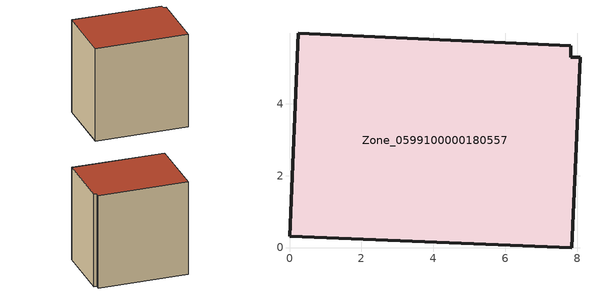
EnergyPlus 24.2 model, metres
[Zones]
Zone_0599100000180557
 floor ground (C_G): 7.83,5.3 8.08,5.29 7.85,0 0,0.32 0.24,5.96 7.83,5.61 z1.49
 wall outside (C_F): 7.83,5.61 0.24,5.96 0,0.32 7.85,0 8.08,5.29 7.83,5.3 7.83,5.61 z1.49:9.67
 roof outside (C_R): 8.08,5.29 7.83,5.3 7.83,5.61 0.24,5.96 0,0.32 7.85,0 z9.67
[BUILDING]
Pand.0599100000180557: North Axis=0; Terrain=City; Loads Convergence Tolerance Value=0.04; Temperature Convergence Tolerance Value=0.4; Solar Distribution=FullExterior; Maximum Number of Warmup Days=25; Minimum Number of Warmup Days=1
[Site:Location]
Rotterdam.The.Hague.AP_ZH_NLD Design_Conditions: Latitude=51.96; Longitude=4.45; Time Zone=1; Elevation=-4.5
[SITE:GROUNDTEMPERATURE:BUILDINGSURFACE]
18, 18, 18, 18, 18, 18, 18, 18, 18, 18, 18, 18
[MATERIAL] Thermal Absorptance=0.9; Solar Absorptance=0.7; Visible Absorptance=0.7
Name | Roughness | Thickness | Conductivity | Density | Specific Heat
G.TC.1946-1964 | MediumSmooth | 0.15 | 1 | 540 | 1210
F.TC.1946-1964 | Rough | 0.3 | 0.857143 | 1920 | 840
R.TC.1946-1964 | MediumRough | 0.2 | 0.235294 | 1500 | 1000
[CONSTRUCTION]
C_G: G.TC.1946-1964
C_F: F.TC.1946-1964
C_R: R.TC.1946-1964
[ZONE]
Zone_0599100000180557: Type=1; Multiplier=1; Ceiling Height=Autocalculate; Volume=Autocalculate; Floor Area=autocalculate; Part of Total Floor Area=Yes
[ZONEINFILTRATION:DESIGNFLOWRATE]
Infil_Zone_0599100000180557: Zone or ZoneList or Space or SpaceList=Zone_0599100000180557; Schedule=AlwaysOn; Design Flow Rate Calculation Method=Flow/Area; Flow Rate per Floor Area=0.003; Constant Term Coefficient=1; Temperature Term Coefficient=0; Velocity Term Coefficient=0; Velocity Squared Term Coefficient=0
[HVACTEMPLATE:ZONE:IDEALLOADSAIRSYSTEM]
Zone_0599100000180557: Maximum Heating Supply Air Temperature=50; Minimum Cooling Supply Air Temperature=13; Maximum Heating Supply Air Humidity Ratio=0.0156; Minimum Cooling Supply Air Humidity Ratio=0.0077; Heating Limit=NoLimit; Cooling Limit=NoLimit; Dehumidification Control Type=ConstantSensibleHeatRatio; Cooling Sensible Heat Ratio=0.7; Dehumidification Setpoint=60; Humidification Control Type=None; Humidification Setpoint=30; Outdoor Air Method=None; Outdoor Air Flow Rate per Person=0.00944; Outdoor Air Flow Rate per Zone Floor Area=0; Outdoor Air Flow Rate per Zone=0; Demand Controlled Ventilation Type=None; Outdoor Air Economizer Type=NoEconomizer; Heat Recovery Type=None; Sensible Heat Recovery Effectiveness=0.7; Latent Heat Recovery Effectiveness=0.65
[ZONECONTROL:THERMOSTAT]
ThermostatControl_Zone_0599100000180557: Zone or ZoneList=Zone_0599100000180557; Control Type Schedule=DualSetpointControlType; Control 1=Thermostat_Zone_0599100000180557; Temperature Difference Between Cutout And Setpoint=0
[THERMOSTATSETPOINT:DUALSETPOINT]
Thermostat_Zone_0599100000180557: Heating Setpoint Temperature Schedule=HeatingSetpoint_Zone_0599100000180557; Cooling Setpoint Temperature Schedule=CoolingSetpoint_Zone_0599100000180557
[SCHEDULE:COMPACT]
HeatingSetpoint_Zone_0599100000180557: Through: 12/31, For: AllDays, Until: 24:00, 21
CoolingSetpoint_Zone_0599100000180557: Through: 12/31, For: AllDays, Until: 24:00, 24
DualSetpointControlType: Through: 12/31, For: AllDays, Until: 24:00, 4
AlwaysOn: Through: 12/31, For: AllDays, Until: 24:00, 1
